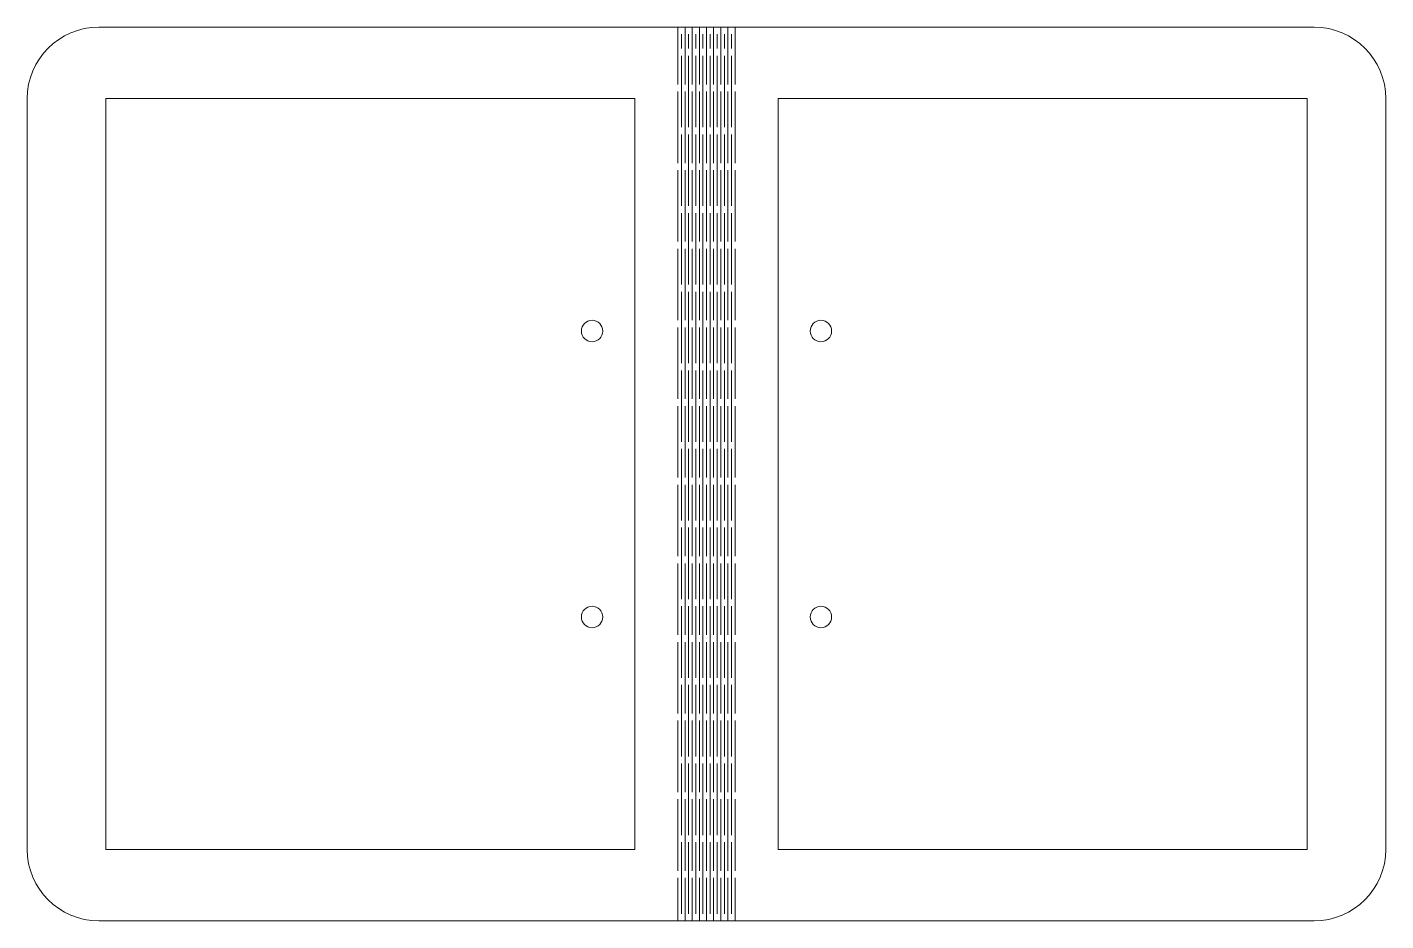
# Model space of a CAD drawing. Header units: millimetres. Extents: x -210 to 170, y -20 to 230.
import ezdxf

# ---------------------------------------------------------------- set-up
doc = ezdxf.new("R2010")
doc.units = ezdxf.units.MM
for name, color, linetype, lineweight in [('A5_Holes', 1, 'CONTINUOUS', 0), ('A5_Outer', 3, 'CONTINUOUS', 0), ('Binder_Outer', 1, 'CONTINUOUS', 0), ('Hinge', 1, 'CONTINUOUS', 0)]:
    doc.layers.add(name, color=color, linetype=linetype, lineweight=lineweight)

# ---------------------------------------------------------------- blocks, each defined once
blk = doc.blocks.new('A5_Page')
at = {"layer": 'A5_Holes'}
for centre in [(12, 145), (12, 65)]:
    blk.add_circle(centre, 3, dxfattribs=at)
at = {"layer": 'A5_Outer'}
for p, q in [((0, 0), (0, 210)), ((0, 210), (148, 210)), ((148, 0), (148, 210)), ((0, 0), (148, 0))]:
    blk.add_line(p, q, dxfattribs=at)

msp = doc.modelspace()

# ---------------------------------------------------------------- linework, layer by layer
at = {"layer": 'Binder_Outer'}
for p, q in [((-190, 230), (-20, 230)), ((-20, 230), (150, 230)), ((-210, 0), (-210, 210)), ((170, 210), (170, 0)), ((-20, -20), (-190, -20)), ((150, -20), (-20, -20))]:
    msp.add_line(p, q, dxfattribs=at)
for centre, start, end in [((-190, 210), 90, 180), ((150, 210), 0, 90), ((-190, 0), 180, 270), ((150, 0), 270, 0)]:
    msp.add_arc(centre, 20, start, end, dxfattribs=at)
at = {"layer": 'Hinge', "linetype": 'CONTINUOUS'}
for p, q in [((-28, 214), (-28, 230)), ((-26, 214), (-26, 230)), ((-24, 214), (-24, 230)), ((-22, 214), (-22, 230)), ((-20, 214), (-20, 230)), ((-18, 214), (-18, 230)), ((-16, 214), (-16, 230)), ((-14, 214), (-14, 230)), ((-12, 214), (-12, 230)), ((-27, 202), (-27, 222)), ((-25, 202), (-25, 222)), ((-23, 202), (-23, 222)), ((-21, 202), (-21, 222)), ((-19, 202), (-19, 222)), ((-17, 202), (-17, 222)), ((-15, 202), (-15, 222)), ((-13, 202), (-13, 222)), ((-28, 192), (-28, 212)), ((-26, 192), (-26, 212)), ((-24, 192), (-24, 212)), ((-22, 192), (-22, 212)), ((-20, 192), (-20, 212)), ((-18, 192), (-18, 212)), ((-16, 192), (-16, 212)), ((-14, 192), (-14, 212)), ((-12, 192), (-12, 212)), ((-27, 180), (-27, 200)), ((-25, 180), (-25, 200)), ((-23, 180), (-23, 200)), ((-21, 180), (-21, 200)), ((-19, 180), (-19, 200)), ((-17, 180), (-17, 200)), ((-15, 180), (-15, 200)), ((-13, 180), (-13, 200)), ((-28, 170), (-28, 190)), ((-26, 170), (-26, 190)), ((-24, 170), (-24, 190)), ((-22, 170), (-22, 190)), ((-20, 170), (-20, 190)), ((-18, 170), (-18, 190)), ((-16, 170), (-16, 190)), ((-14, 170), (-14, 190)), ((-12, 170), (-12, 190)), ((-27, 158), (-27, 178)), ((-25, 158), (-25, 178)), ((-23, 158), (-23, 178)), ((-21, 158), (-21, 178)), ((-19, 158), (-19, 178)), ((-17, 158), (-17, 178)), ((-15, 158), (-15, 178)), ((-13, 158), (-13, 178)), ((-28, 148), (-28, 168)), ((-26, 148), (-26, 168)), ((-24, 148), (-24, 168)), ((-22, 148), (-22, 168)), ((-20, 148), (-20, 168)), ((-18, 148), (-18, 168)), ((-16, 148), (-16, 168)), ((-14, 148), (-14, 168)), ((-12, 148), (-12, 168)), ((-27, 136), (-27, 156)), ((-25, 136), (-25, 156)), ((-23, 136), (-23, 156)), ((-21, 136), (-21, 156)), ((-19, 136), (-19, 156)), ((-17, 136), (-17, 156)), ((-15, 136), (-15, 156)), ((-13, 136), (-13, 156)), ((-28, 126), (-28, 146)), ((-26, 126), (-26, 146)), ((-24, 126), (-24, 146)), ((-22, 126), (-22, 146)), ((-20, 126), (-20, 146)), ((-18, 126), (-18, 146)), ((-16, 126), (-16, 146)), ((-14, 126), (-14, 146)), ((-12, 126), (-12, 146)), ((-27, 114), (-27, 134)), ((-25, 114), (-25, 134)), ((-23, 114), (-23, 134)), ((-21, 114), (-21, 134)), ((-19, 114), (-19, 134)), ((-17, 114), (-17, 134)), ((-15, 114), (-15, 134)), ((-13, 114), (-13, 134)), ((-28, 104), (-28, 124)), ((-26, 104), (-26, 124)), ((-24, 104), (-24, 124)), ((-22, 104), (-22, 124)), ((-20, 104), (-20, 124)), ((-18, 104), (-18, 124)), ((-16, 104), (-16, 124)), ((-14, 104), (-14, 124)), ((-12, 104), (-12, 124)), ((-27, 92), (-27, 112)), ((-25, 92), (-25, 112)), ((-23, 92), (-23, 112)), ((-21, 92), (-21, 112)), ((-19, 92), (-19, 112)), ((-17, 92), (-17, 112)), ((-15, 92), (-15, 112)), ((-13, 92), (-13, 112)), ((-28, 82), (-28, 102)), ((-26, 82), (-26, 102)), ((-24, 82), (-24, 102)), ((-22, 82), (-22, 102)), ((-20, 82), (-20, 102)), ((-18, 82), (-18, 102)), ((-16, 82), (-16, 102)), ((-14, 82), (-14, 102)), ((-12, 82), (-12, 102)), ((-27, 70), (-27, 90)), ((-25, 70), (-25, 90)), ((-23, 70), (-23, 90)), ((-21, 70), (-21, 90)), ((-19, 70), (-19, 90)), ((-17, 70), (-17, 90)), ((-15, 70), (-15, 90)), ((-13, 70), (-13, 90)), ((-28, 60), (-28, 80)), ((-26, 60), (-26, 80)), ((-24, 60), (-24, 80)), ((-22, 60), (-22, 80)), ((-20, 60), (-20, 80)), ((-18, 60), (-18, 80)), ((-16, 60), (-16, 80)), ((-14, 60), (-14, 80)), ((-12, 60), (-12, 80)), ((-27, 48), (-27, 68)), ((-25, 48), (-25, 68)), ((-23, 48), (-23, 68)), ((-21, 48), (-21, 68)), ((-19, 48), (-19, 68)), ((-17, 48), (-17, 68)), ((-15, 48), (-15, 68)), ((-13, 48), (-13, 68)), ((-28, 38), (-28, 58)), ((-26, 38), (-26, 58)), ((-24, 38), (-24, 58)), ((-22, 38), (-22, 58)), ((-20, 38), (-20, 58)), ((-18, 38), (-18, 58)), ((-16, 38), (-16, 58)), ((-14, 38), (-14, 58)), ((-12, 38), (-12, 58)), ((-27, 26), (-27, 46)), ((-25, 26), (-25, 46)), ((-23, 26), (-23, 46)), ((-21, 26), (-21, 46)), ((-19, 26), (-19, 46)), ((-17, 26), (-17, 46)), ((-15, 26), (-15, 46)), ((-13, 26), (-13, 46)), ((-28, 16), (-28, 36)), ((-26, 16), (-26, 36)), ((-24, 16), (-24, 36)), ((-22, 16), (-22, 36)), ((-20, 16), (-20, 36)), ((-18, 16), (-18, 36)), ((-16, 16), (-16, 36)), ((-14, 16), (-14, 36)), ((-12, 16), (-12, 36)), ((-27, 4), (-27, 24)), ((-25, 4), (-25, 24)), ((-23, 4), (-23, 24)), ((-21, 4), (-21, 24)), ((-19, 4), (-19, 24)), ((-17, 4), (-17, 24)), ((-15, 4), (-15, 24)), ((-13, 4), (-13, 24)), ((-28, -6), (-28, 14)), ((-26, -6), (-26, 14)), ((-24, -6), (-24, 14)), ((-22, -6), (-22, 14)), ((-20, -6), (-20, 14)), ((-18, -6), (-18, 14)), ((-16, -6), (-16, 14)), ((-14, -6), (-14, 14)), ((-12, -6), (-12, 14)), ((-27, -18), (-27, 2)), ((-25, -18), (-25, 2)), ((-23, -18), (-23, 2)), ((-21, -18), (-21, 2)), ((-19, -18), (-19, 2)), ((-17, -18), (-17, 2)), ((-15, -18), (-15, 2)), ((-13, -18), (-13, 2)), ((-28, -20), (-28, -8)), ((-26, -20), (-26, -8)), ((-24, -20), (-24, -8)), ((-22, -20), (-22, -8)), ((-20, -20), (-20, -8)), ((-18, -20), (-18, -8)), ((-16, -20), (-16, -8)), ((-14, -20), (-14, -8)), ((-12, -20), (-12, -8))]:
    msp.add_line(p, q, dxfattribs=at)
at = {"layer": 'Hinge'}
for p, q in [((-27, 224), (-27, 228)), ((-25, 224), (-25, 228)), ((-23, 224), (-23, 228)), ((-21, 224), (-21, 228)), ((-19, 224), (-19, 228)), ((-17, 224), (-17, 228)), ((-15, 224), (-15, 228)), ((-13, 224), (-13, 228))]:
    msp.add_line(p, q, dxfattribs=at)

# ---------------------------------------------------------------- block references
at = {"layer": 'A5_Outer', "yscale": -1, "rotation": 180}
msp.add_blockref('A5_Page', (-40, 0), dxfattribs=at)
at = {"layer": 'A5_Outer'}
msp.add_blockref('A5_Page', (0, 0), dxfattribs=at)

doc.saveas('drawing.dxf')
